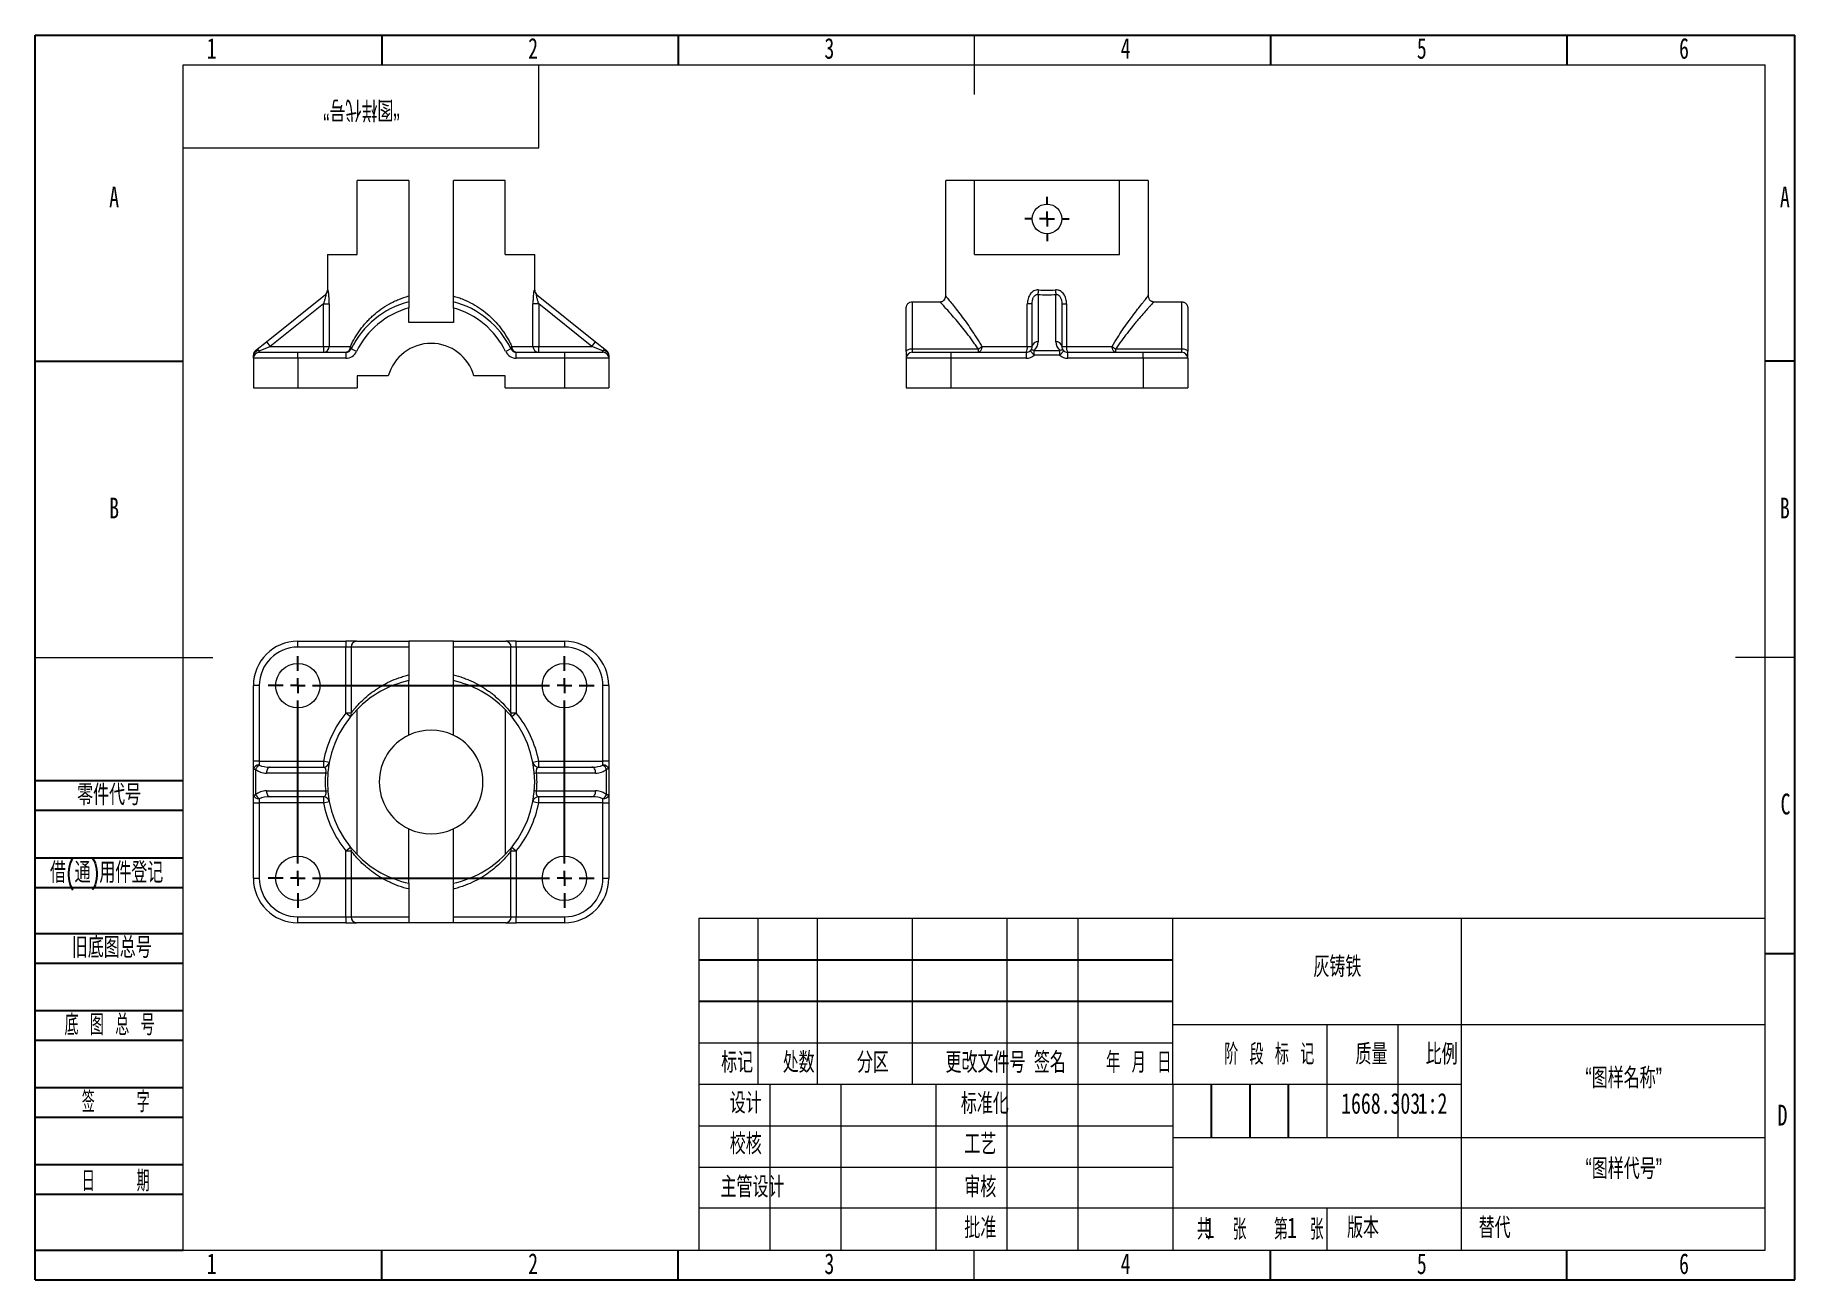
# Model space of a CAD drawing. Header units: millimetres. Extents: x 0 to 297, y 0 to 210.
import ezdxf

# ---------------------------------------------------------------- set-up
doc = ezdxf.new("R2010")
doc.units = ezdxf.units.MM
doc.layers.add('图框', color=7, linetype='Continuous')
doc.layers.add('粗实线层', color=7, linetype='Continuous', lineweight=15)
doc.styles.add('SLDTEXTSTYLE0', font='TXT', dxfattribs={"width": 0.7, "bigfont": 'bigfont'})
doc.styles.add('SLDTEXTSTYLE1', font='TXT', dxfattribs={"width": 0.6, "bigfont": 'bigfont'})
doc.styles.add('SLDTEXTSTYLE2', font='TXT', dxfattribs={"width": 0.614286, "bigfont": 'bigfont'})
doc.styles.add('SLDTEXTSTYLE3', font='TXT', dxfattribs={"width": 0.62, "bigfont": 'bigfont'})
doc.styles.add('SLDTEXTSTYLE4', font='TXT', dxfattribs={"width": 0.566667, "bigfont": 'bigfont'})
doc.styles.add('SLDTEXTSTYLE5', font='TXT', dxfattribs={"width": 0.7})

# ---------------------------------------------------------------- blocks, each defined once
blk = doc.blocks.new('SW_CENTERMARKSYMBOL_0')
at = {"layer": '图框', "color": 0}
for p, q in [((-45, 35), (-45, 37.5)), ((0, 35), (0, 37.5)), ((-45, 32.5), (-45, 33.75)), ((0, 32.5), (0, 33.75)), ((-47.5, 32.5), (-50, 32.5)), ((-45, 32.5), (-46.25, 32.5)), ((-45, 32.5), (-45, 31.25)), ((-45, 32.5), (-43.75, 32.5)), ((-45, 2.5), (-45, 30)), ((-42.5, 32.5), (-2.5, 32.5)), ((0, 32.5), (-1.25, 32.5)), ((0, 32.5), (0, 31.25)), ((0, 32.5), (1.25, 32.5)), ((0, 2.5), (0, 30)), ((2.5, 32.5), (5, 32.5)), ((-47.5, 0), (-50, 0)), ((-45, 0), (-46.25, 0)), ((-45, 0), (-45, 1.25)), ((-45, 0), (-45, -1.25)), ((-45, 0), (-43.75, 0)), ((-42.5, 0), (-2.5, 0)), ((0, 0), (-1.25, 0)), ((0, 0), (0, 1.25)), ((0, 0), (0, -1.25)), ((0, 0), (1.25, 0)), ((2.5, 0), (5, 0)), ((-45, -2.5), (-45, -5)), ((0, -2.5), (0, -5))]:
    blk.add_line(p, q, dxfattribs=at)
blk = doc.blocks.new('SW_CENTERMARKSYMBOL_1')
at = {"layer": '图框', "color": 0}
for p, q in [((0, 2.5), (0, 3.75)), ((-2.5, 0), (-3.75, 0)), ((0, 0), (-1.25, 0)), ((0, 0), (0, 1.25)), ((0, 0), (0, -1.25)), ((0, 0), (1.25, 0)), ((2.5, 0), (3.75, 0)), ((0, -2.5), (0, -3.75))]:
    blk.add_line(p, q, dxfattribs=at)

msp = doc.modelspace()

# ---------------------------------------------------------------- linework, layer by layer
at = {"color": 7, "linetype": 'Continuous', "lineweight": 15}
for p, q in [((54.33, 173), (54.33, 185.5)), ((63.07, 185.5), (54.33, 185.5)), ((63.07, 185.5), (63.07, 166)), ((79.32, 185.5), (70.58, 185.5)), ((70.58, 166), (70.58, 185.5)), ((79.32, 173), (79.32, 185.5)), ((153.68, 166), (153.68, 185.5)), ((158.53, 185.5), (153.68, 185.5)), ((158.53, 173), (158.53, 185.5)), ((183.02, 185.5), (158.53, 185.5)), ((183.02, 173), (183.02, 185.5)), ((187.87, 185.5), (183.02, 185.5)), ((187.87, 185.5), (187.87, 166)), ((49.32, 173), (54.33, 173)), ((49.32, 173), (49.32, 166.98)), ((79.32, 173), (84.33, 173)), ((84.33, 166.98), (84.33, 173)), ((158.53, 173), (183.02, 173)), ((39.05, 158.28), (49.01, 166.25)), ((48.66, 164.69), (39.68, 157.5)), ((48.66, 164.69), (49.64, 164.69)), ((48.66, 157.5), (48.66, 164.69)), ((49.64, 164.69), (49.64, 157.5)), ((63.07, 161.5), (63.07, 163.99)), ((70.58, 163.99), (70.58, 161.5)), ((84.01, 157.5), (84.01, 164.69)), ((84.99, 164.69), (84.01, 164.69)), ((84.64, 166.25), (94.6, 158.28)), ((84.99, 164.69), (84.99, 157.5)), ((93.97, 157.5), (84.99, 164.69)), ((147.03, 156.62), (147.03, 163.99)), ((148.03, 165.02), (148.03, 157.06)), ((148.03, 165.02), (152.71, 165.02)), ((168.28, 164.69), (167.46, 164.69)), ((167.46, 157.5), (167.46, 164.69)), ((168.28, 157.5), (168.28, 164.69)), ((169.28, 166.25), (169.28, 158.28)), ((172.28, 158.28), (172.28, 166.25)), ((173.28, 164.69), (173.28, 157.5)), ((173.28, 164.69), (174.09, 164.69)), ((174.09, 164.69), (174.09, 157.5)), ((188.84, 165.02), (193.53, 165.02)), ((193.53, 157.06), (193.53, 165.02)), ((194.53, 163.99), (194.53, 156.62)), ((70.58, 161.5), (63.07, 161.5)), ((37.2, 156.8), (39.05, 158.28)), ((37.83, 156.76), (39.68, 157.5)), ((39.05, 158.28), (39.68, 157.5)), ((39.68, 157.5), (48.66, 157.5)), ((48.66, 157.5), (48.66, 156.5)), ((48.66, 157.5), (49.64, 157.5)), ((49.64, 157.5), (53.22, 157.5)), ((80.43, 157.5), (84.01, 157.5)), ((84.01, 157.5), (84.99, 157.5)), ((84.99, 156.5), (84.99, 157.5)), ((84.99, 157.5), (93.97, 157.5)), ((93.97, 157.5), (94.6, 158.28)), ((95.83, 156.76), (93.97, 157.5)), ((94.6, 158.28), (96.45, 156.8)), ((159.77, 157.5), (167.46, 157.5)), ((167.46, 157.5), (168.28, 157.5)), ((173.28, 157.5), (174.09, 157.5)), ((174.09, 157.5), (181.78, 157.5)), ((36.83, 155.5), (36.83, 156.02)), ((44.33, 155.5), (36.83, 155.5)), ((36.83, 155.5), (36.83, 150.5)), ((37.83, 156.76), (37.83, 156.5)), ((37.83, 156.5), (44.33, 156.5)), ((44.33, 155.5), (44.33, 156.5)), ((44.33, 156.5), (52.44, 156.5)), ((44.33, 155.5), (44.33, 150.5)), ((52.44, 155.5), (44.33, 155.5)), ((52.44, 156.5), (52.44, 155.5)), ((54.24, 156.62), (53.34, 157.06)), ((80.31, 157.06), (79.41, 156.62)), ((81.21, 155.5), (81.21, 156.5)), ((81.21, 156.5), (89.33, 156.5)), ((89.33, 155.5), (81.21, 155.5)), ((89.33, 156.5), (89.33, 155.5)), ((89.33, 156.5), (95.83, 156.5)), ((96.83, 155.5), (89.33, 155.5)), ((89.33, 155.5), (89.33, 150.5)), ((95.83, 156.5), (95.83, 156.76)), ((96.83, 156.02), (96.83, 155.5)), ((96.83, 155.5), (96.83, 150.5)), ((147.03, 156.62), (147.03, 155.5)), ((154.53, 155.5), (147.03, 155.5)), ((147.03, 155.5), (147.03, 150.5)), ((148.03, 157.06), (148.03, 156.5)), ((148.03, 157.06), (159.15, 157.06)), ((148.03, 156.5), (154.53, 156.5)), ((154.53, 156.5), (154.53, 155.5)), ((154.53, 156.5), (167.28, 156.5)), ((154.53, 155.5), (154.53, 150.5)), ((167.28, 155.5), (154.53, 155.5)), ((159.15, 157.06), (159.15, 156.5)), ((167.28, 156.5), (167.28, 155.5)), ((168.62, 156.02), (167.95, 156.76)), ((168.62, 156.02), (168.62, 156.8)), ((168.62, 156.8), (172.93, 156.8)), ((172.93, 156.02), (168.62, 156.02)), ((172.93, 156.02), (172.93, 156.8)), ((172.93, 156.02), (173.6, 156.76)), ((174.28, 155.5), (174.28, 156.5)), ((174.28, 156.5), (187.03, 156.5)), ((187.03, 155.5), (174.28, 155.5)), ((182.4, 156.5), (182.4, 157.06)), ((182.4, 157.06), (193.53, 157.06)), ((187.03, 155.5), (187.03, 156.5)), ((187.03, 156.5), (193.53, 156.5)), ((187.03, 155.5), (187.03, 150.5)), ((194.53, 155.5), (187.03, 155.5)), ((193.53, 156.5), (193.53, 157.06)), ((194.53, 155.5), (194.53, 156.62)), ((194.53, 155.5), (194.53, 150.5)), ((59.6, 152.5), (54.33, 152.5)), ((54.33, 152.5), (54.33, 150.5)), ((79.32, 152.5), (74.05, 152.5)), ((79.32, 150.5), (79.32, 152.5)), ((36.83, 150.5), (44.33, 150.5)), ((44.33, 150.5), (54.33, 150.5)), ((79.32, 150.5), (89.33, 150.5)), ((89.33, 150.5), (96.83, 150.5)), ((147.03, 150.5), (154.53, 150.5)), ((154.53, 150.5), (187.03, 150.5)), ((187.03, 150.5), (194.53, 150.5)), ((44.33, 106.75), (44.33, 107.75)), ((44.33, 107.75), (52.44, 107.75)), ((52.44, 107.75), (52.44, 106.75)), ((54.24, 107.75), (52.44, 107.75)), ((54.24, 107.75), (63.07, 107.75)), ((70.58, 107.75), (63.07, 107.75)), ((70.58, 107.75), (79.41, 107.75)), ((81.21, 107.75), (79.41, 107.75)), ((81.21, 106.75), (81.21, 107.75)), ((81.21, 107.75), (89.33, 107.75)), ((89.33, 107.75), (89.33, 106.75)), ((52.44, 106.75), (44.33, 106.75)), ((53.34, 106.75), (52.44, 106.75)), ((52.44, 95.63), (52.44, 106.75)), ((63.07, 106.75), (53.34, 106.75)), ((53.34, 106.75), (53.34, 95.63)), ((63.07, 106.75), (63.07, 102.06)), ((80.31, 106.75), (70.58, 106.75)), ((70.58, 102.06), (70.58, 106.75)), ((80.31, 95.63), (80.31, 106.75)), ((81.21, 106.75), (80.31, 106.75)), ((81.21, 106.75), (81.21, 95.63)), ((89.33, 106.75), (81.21, 106.75)), ((63.07, 91.91), (63.07, 101.09)), ((70.58, 91.91), (70.58, 101.09)), ((37.83, 100.25), (36.83, 100.25)), ((36.83, 87.5), (36.83, 100.25)), ((37.83, 100.25), (37.83, 87.5)), ((96.83, 100.25), (95.83, 100.25)), ((95.83, 87.5), (95.83, 100.25)), ((96.83, 100.25), (96.83, 87.5)), ((53.22, 95), (52.44, 95.63)), ((53.34, 95.63), (52.44, 95.63)), ((54.33, 71.75), (54.33, 96.25)), ((79.32, 96.25), (79.32, 71.75)), ((81.21, 95.63), (80.31, 95.63)), ((81.21, 95.63), (80.43, 95)), ((37.83, 87.5), (36.83, 87.5)), ((36.83, 86.16), (36.83, 87.5)), ((36.83, 86.16), (37.2, 86.16)), ((36.83, 81.84), (36.83, 86.16)), ((37.2, 86.16), (37.2, 81.84)), ((37.83, 87.5), (37.83, 86.83)), ((37.83, 87.5), (48.66, 87.5)), ((39.68, 86.5), (48.66, 86.5)), ((49.64, 87.31), (48.66, 87.5)), ((48.66, 87.5), (48.66, 86.5)), ((84.99, 87.5), (84.01, 87.31)), ((84.99, 86.5), (84.99, 87.5)), ((84.99, 87.5), (95.83, 87.5)), ((84.99, 86.5), (93.97, 86.5)), ((95.83, 86.83), (95.83, 87.5)), ((96.83, 87.5), (95.83, 87.5)), ((96.45, 81.84), (96.45, 86.16)), ((96.83, 86.16), (96.45, 86.16)), ((96.83, 87.5), (96.83, 86.16)), ((96.83, 86.16), (96.83, 81.84)), ((49.01, 85.5), (39.05, 85.5)), ((94.6, 85.5), (84.64, 85.5)), ((36.83, 81.84), (37.2, 81.84)), ((36.83, 80.5), (36.83, 81.84)), ((36.83, 80.5), (37.83, 80.5)), ((36.83, 67.75), (36.83, 80.5)), ((37.83, 81.17), (37.83, 80.5)), ((48.66, 80.5), (37.83, 80.5)), ((37.83, 80.5), (37.83, 67.75)), ((39.05, 82.5), (49.01, 82.5)), ((48.66, 81.5), (39.68, 81.5)), ((48.66, 81.5), (48.66, 80.5)), ((48.66, 80.5), (49.64, 80.69)), ((84.01, 80.69), (84.99, 80.5)), ((84.64, 82.5), (94.6, 82.5)), ((93.97, 81.5), (84.99, 81.5)), ((84.99, 80.5), (84.99, 81.5)), ((95.83, 80.5), (84.99, 80.5)), ((95.83, 80.5), (95.83, 81.17)), ((95.83, 80.5), (96.83, 80.5)), ((95.83, 67.75), (95.83, 80.5)), ((96.83, 81.84), (96.45, 81.84)), ((96.83, 81.84), (96.83, 80.5)), ((96.83, 80.5), (96.83, 67.75)), ((63.07, 66.91), (63.07, 76.09)), ((70.58, 66.91), (70.58, 76.09)), ((52.44, 72.37), (53.22, 73)), ((52.44, 72.37), (53.34, 72.37)), ((52.44, 61.25), (52.44, 72.37)), ((53.34, 72.37), (53.34, 61.25)), ((80.31, 61.25), (80.31, 72.37)), ((80.31, 72.37), (81.21, 72.37)), ((80.43, 73), (81.21, 72.37)), ((81.21, 72.37), (81.21, 61.25)), ((36.83, 67.75), (37.83, 67.75)), ((63.07, 65.94), (63.07, 61.25)), ((70.58, 61.25), (70.58, 65.94)), ((95.83, 67.75), (96.83, 67.75)), ((44.33, 61.25), (52.44, 61.25)), ((44.33, 60.25), (44.33, 61.25)), ((52.44, 60.25), (44.33, 60.25)), ((52.44, 61.25), (53.34, 61.25)), ((52.44, 61.25), (52.44, 60.25)), ((52.44, 60.25), (54.24, 60.25)), ((53.34, 61.25), (63.07, 61.25)), ((63.07, 60.25), (54.24, 60.25)), ((70.58, 60.25), (63.07, 60.25)), ((70.58, 61.25), (80.31, 61.25)), ((79.41, 60.25), (70.58, 60.25)), ((79.41, 60.25), (81.21, 60.25)), ((80.31, 61.25), (81.21, 61.25)), ((81.21, 60.25), (81.21, 61.25)), ((81.21, 61.25), (89.33, 61.25)), ((89.33, 60.25), (81.21, 60.25)), ((89.33, 61.25), (89.33, 60.25))]:
    msp.add_line(p, q, dxfattribs=at)
at = {"color": 8, "linetype": 'Continuous', "lineweight": 15}
for p, q in [((49.32, 166.98), (49.38, 167.03)), ((84.27, 167.03), (84.33, 166.98))]:
    msp.add_line(p, q, dxfattribs=at)
at = {"color": 7, "linetype": 'Continuous', "lineweight": 15, "flags": 128}
for points in [[(159.77, 157.5), (159.76, 157.3), (159.73, 157.12), (159.67, 156.94), (159.59, 156.79), (159.49, 156.67), (159.39, 156.58), (159.27, 156.52), (159.15, 156.5)], [(182.4, 156.5), (182.28, 156.52), (182.16, 156.58), (182.06, 156.67), (181.96, 156.79), (181.88, 156.94), (181.82, 157.12), (181.79, 157.3), (181.78, 157.5)], [(148.03, 157.06), (147.83, 157.05), (147.64, 157.03), (147.47, 156.99), (147.32, 156.93), (147.19, 156.87), (147.1, 156.79), (147.04, 156.71), (147.03, 156.62)], [(194.53, 156.62), (194.51, 156.71), (194.45, 156.79), (194.36, 156.87), (194.23, 156.93), (194.08, 156.99), (193.91, 157.03), (193.72, 157.05), (193.53, 157.06)], [(39.68, 86.5), (39.55, 86.48), (39.44, 86.42), (39.33, 86.33), (39.23, 86.21), (39.16, 86.06), (39.1, 85.88), (39.06, 85.7), (39.05, 85.5)], [(94.6, 85.5), (94.59, 85.7), (94.55, 85.88), (94.49, 86.06), (94.42, 86.21), (94.32, 86.33), (94.21, 86.42), (94.1, 86.48), (93.97, 86.5)], [(39.05, 82.5), (39.06, 82.3), (39.1, 82.12), (39.16, 81.94), (39.23, 81.79), (39.33, 81.67), (39.44, 81.58), (39.55, 81.52), (39.68, 81.5)], [(93.97, 81.5), (94.1, 81.52), (94.21, 81.58), (94.32, 81.67), (94.42, 81.79), (94.49, 81.94), (94.55, 82.12), (94.59, 82.3), (94.6, 82.5)]]:
    msp.add_lwpolyline(points, dxfattribs=at)
at = {"color": 7, "linetype": 'Continuous', "lineweight": 15}
for centre, radius in [((170.78, 179), 2.5), ((44.33, 100.25), 3.75), ((89.33, 100.25), 3.75), ((44.33, 67.75), 3.75), ((89.33, 67.75), 3.75)]:
    msp.add_circle(centre, radius, dxfattribs=at)
for centre, radius, start, end in [((48.33, 166.98), 1, 308.6598, 0.811), ((48.39, 167.02), 0.993, 308.6989, 0.3541), ((85.26, 167.02), 0.993, 179.6459, 231.3011), ((85.33, 166.98), 1, 179.098, 231.3402), ((160.86, 167.52), 8.51, 351.4292, 356.7147), ((180.69, 167.52), 8.51, 183.2853, 188.5708), ((66.82, 150.5), 15, 104.4775, 154.0555), ((66.82, 150.5), 14, 105.5368, 154.0555), ((66.82, 150.5), 15, 25.9445, 75.5225), ((66.82, 150.5), 14, 25.9445, 74.4632), ((48.65, 157.49), 0.991, 270.5268, 0.5173), ((52.31, 157.4), 0.91, 278.0236, 6.2319), ((52.92, 157.18), 0.432, 343.7887, 47.2566), ((66.82, 150.5), 7.5, 15.466, 164.534), ((80.73, 157.18), 0.432, 132.7434, 196.2113), ((81.34, 157.4), 0.91, 173.7681, 261.9764), ((85, 157.49), 0.991, 179.4827, 269.4732), ((158.1, 159.23), 2.41, 295.6769, 313.9955), ((166, 157.26), 1.48, 329.2195, 9.3543), ((167.28, 157.5), 1, 312.242, 0), ((169.18, 157.38), 0.911, 83.8526, 172.1177), ((167.28, 158.28), 2, 312.242, 0), ((172.37, 157.38), 0.911, 7.8823, 96.1474), ((174.28, 158.28), 2, 180, 227.758), ((174.28, 157.5), 1, 180, 227.758), ((175.55, 157.26), 1.48, 170.6457, 210.7805), ((183.45, 159.23), 2.41, 226.0045, 244.3231), ((37.71, 155.87), 0.9, 82.7886, 170.2375), ((37.83, 156.02), 1, 128.6598, 180), ((37.83, 155.5), 1, 90, 180), ((37.48, 156.31), 0.568, 52.8541, 119.7168), ((52.44, 157.5), 1, 270, 334.0555), ((52.44, 157.5), 2, 270, 334.0555), ((81.21, 157.5), 2, 205.9445, 270), ((81.21, 157.5), 1, 205.9445, 270), ((96.17, 156.31), 0.568, 60.2832, 127.1459), ((95.94, 155.87), 0.9, 9.7625, 97.2114), ((95.83, 155.5), 1, 0, 90), ((95.83, 156.02), 1, 0, 51.3402), ((148.03, 155.5), 1, 90, 180), ((167.28, 157.5), 1, 270, 312.242), ((167.28, 157.5), 2, 270, 312.242), ((168.32, 156.25), 0.625, 60.8362, 126.0685), ((173.23, 156.25), 0.625, 53.9315, 119.1638), ((174.28, 157.5), 2, 227.758, 270), ((174.28, 157.5), 1, 227.758, 270), ((193.53, 155.5), 1, 0, 90), ((44.33, 100.25), 7.5, 90, 180), ((54.29, 106.8), 0.954, 93.1989, 182.8762), ((79.36, 106.8), 0.954, 357.1238, 86.8011), ((89.33, 100.25), 7.5, 0, 90), ((44.33, 100.25), 6.5, 90, 180), ((89.33, 100.25), 6.5, 0, 90), ((66.82, 84), 17.5, 102.3736, 135.5847), ((66.82, 84), 17.5, 44.4153, 77.6264), ((66.82, 84), 18.5, 141.0507, 169.0945), ((66.82, 84), 17.5, 135.5847, 224.4153), ((52.64, 95.44), 0.722, 322.7392, 15.3799), ((66.82, 84), 17.5, 315.5847, 44.4153), ((81.01, 95.44), 0.722, 164.6201, 217.2608), ((66.82, 84), 18.5, 10.9055, 38.9493), ((66.82, 84), 8.75, 64.6231, 115.3769), ((66.82, 84), 8.75, 115.3769, 244.6231), ((66.82, 84), 8.75, 295.3769, 64.6231), ((37.69, 85.95), 0.887, 81.1111, 166.7118), ((38.82, 85.28), 1.84, 122.6977, 151.5032), ((48.66, 87.5), 1, 270, 349.0945), ((84.99, 87.5), 1, 190.9055, 270), ((95.96, 85.95), 0.887, 13.2882, 98.8889), ((94.83, 85.28), 1.84, 28.4968, 57.3023), ((67.45, 84), 18.5, 175.3493, 184.6507), ((48.98, 84.48), 1.02, 66.9074, 88.5016), ((84.67, 84.48), 1.02, 91.4984, 113.0926), ((66.2, 84), 18.5, 355.3493, 4.6507), ((37.69, 82.05), 0.887, 193.2882, 278.8889), ((38.82, 82.72), 1.84, 208.4968, 237.3023), ((48.66, 80.5), 1, 10.9055, 90), ((66.82, 84), 18.5, 190.9055, 218.9493), ((48.98, 83.52), 1.02, 271.4984, 293.0926), ((66.82, 84), 18.5, 321.0507, 349.0945), ((84.99, 80.5), 1, 90, 169.0945), ((84.67, 83.52), 1.02, 246.9074, 268.5016), ((94.83, 82.72), 1.84, 302.6977, 331.5032), ((95.96, 82.05), 0.887, 261.1111, 346.7118), ((66.82, 84), 8.75, 244.6231, 295.3769), ((52.64, 72.56), 0.722, 344.6201, 37.2608), ((66.82, 84), 17.5, 224.4153, 257.6264), ((66.82, 84), 17.5, 282.3736, 315.5847), ((81.01, 72.56), 0.722, 142.7392, 195.3799), ((44.33, 67.75), 7.5, 180, 270), ((44.33, 67.75), 6.5, 180, 270), ((89.33, 67.75), 6.5, 270, 0), ((89.33, 67.75), 7.5, 270, 0), ((54.29, 61.2), 0.954, 177.1238, 266.8011), ((79.36, 61.2), 0.954, 273.1989, 2.8762)]:
    msp.add_arc(centre, radius, start, end, dxfattribs=at)
for centre, major_axis, ratio, start_param, end_param in [((170.78, 181.78), (17.5, 0), 0.845714, 4.631219, 4.793559), ((170.78, 181), (18.5, 0), 0.8, 4.631219, 4.793559), ((39.05, 87.5), (2.5, 0), 0.8, 3.878854, 4.712389), ((39.68, 87.5), (2.5, 0), 0.4, 3.878854, 4.712389), ((93.97, 87.5), (2.5, 0), 0.4, 4.712389, 5.545924), ((94.6, 87.5), (2.5, 0), 0.8, 4.712389, 5.545924), ((39.05, 80.5), (2.5, 0), 0.8, 1.570796, 2.404331), ((39.68, 80.5), (2.5, 0), 0.4, 1.570796, 2.404331), ((93.97, 80.5), (2.5, 0), 0.4, 0.737261, 1.570796), ((94.6, 80.5), (2.5, 0), 0.8, 0.737261, 1.570796)]:
    msp.add_ellipse(centre, major_axis=major_axis, ratio=ratio, start_param=start_param, end_param=end_param, dxfattribs=at)
for points, knots in [([(49.64, 164.69), (49.64, 164.97), (49.63, 165.25), (49.61, 165.66), (49.6, 165.8), (49.58, 166.05), (49.57, 166.17), (49.55, 166.41), (49.53, 166.51), (49.5, 166.7), (49.48, 166.79), (49.46, 166.89), (49.45, 166.91), (49.44, 166.96), (49.43, 166.98), (49.41, 167.03), (49.39, 167.04), (49.38, 167.03)], [0, 0, 0, 0, 0.25, 0.25, 0.375, 0.375, 0.5, 0.5, 0.625, 0.625, 0.75, 0.75, 0.8125, 0.8125, 0.875, 0.875, 1, 1, 1, 1]), ([(84.27, 167.03), (84.26, 167.04), (84.24, 167.03), (84.21, 166.97), (84.2, 166.92), (84.17, 166.79), (84.15, 166.7), (84.12, 166.51), (84.1, 166.4), (84.08, 166.17), (84.07, 166.05), (84.05, 165.79), (84.04, 165.66), (84.02, 165.25), (84.01, 164.97), (84.01, 164.69)], [0, 0, 0, 0, 0.125, 0.125, 0.25, 0.25, 0.375, 0.375, 0.5, 0.5, 0.625, 0.625, 0.75, 0.75, 1, 1, 1, 1]), ([(169.36, 167.03), (169.21, 167.04), (169.07, 167.03), (168.79, 166.97), (168.66, 166.92), (168.42, 166.79), (168.3, 166.7), (168.1, 166.51), (168, 166.4), (167.84, 166.17), (167.77, 166.05), (167.66, 165.79), (167.61, 165.66), (167.5, 165.25), (167.46, 164.97), (167.46, 164.69)], [0, 0, 0, 0, 0.125, 0.125, 0.25, 0.25, 0.375, 0.375, 0.5, 0.5, 0.625, 0.625, 0.75, 0.75, 1, 1, 1, 1]), ([(174.09, 164.69), (174.09, 164.97), (174.05, 165.25), (173.94, 165.66), (173.89, 165.8), (173.78, 166.05), (173.71, 166.17), (173.54, 166.41), (173.45, 166.51), (173.25, 166.7), (173.13, 166.79), (172.95, 166.89), (172.88, 166.91), (172.75, 166.96), (172.68, 166.98), (172.48, 167.03), (172.34, 167.04), (172.19, 167.03)], [0, 0, 0, 0, 0.25, 0.25, 0.375, 0.375, 0.5, 0.5, 0.625, 0.625, 0.75, 0.75, 0.8125, 0.8125, 0.875, 0.875, 1, 1, 1, 1]), ([(49.01, 166.25), (49.02, 166.26), (49.03, 166.25), (49.04, 166.2), (49.04, 166.16), (49.02, 165.99), (49, 165.84), (48.92, 165.52), (48.87, 165.36), (48.77, 165.02), (48.72, 164.85), (48.66, 164.69)], [0, 0, 0, 0, 0.125, 0.125, 0.25, 0.25, 0.5, 0.5, 0.75, 0.75, 1, 1, 1, 1]), ([(53.22, 157.5), (53.45, 158), (53.7, 158.48), (54.24, 159.41), (54.54, 159.86), (55.17, 160.73), (55.51, 161.14), (56.06, 161.75), (56.25, 161.95), (56.64, 162.34), (56.84, 162.53), (57.87, 163.45), (58.77, 164.1), (60.03, 164.8), (60.29, 164.93), (60.82, 165.19), (61.09, 165.31), (61.92, 165.65), (62.49, 165.84), (63.07, 166)], [0, 0, 0, 0, 0.125, 0.125, 0.25, 0.25, 0.375, 0.375, 0.4375, 0.4375, 0.5, 0.5, 0.75, 0.75, 0.8125, 0.8125, 0.875, 0.875, 1, 1, 1, 1]), ([(63.07, 166), (63.07, 165.94), (63.07, 165.87), (63.07, 165.75), (63.07, 165.69), (63.07, 165.57), (63.07, 165.51), (63.07, 165.4), (63.07, 165.35), (63.07, 165.26), (63.07, 165.22), (63.07, 165.15), (63.07, 165.12), (63.07, 165.05), (63.07, 165.02), (63.07, 165.02)], [0, 0, 0, 0, 0.125, 0.125, 0.25, 0.25, 0.375, 0.375, 0.5, 0.5, 0.625, 0.625, 0.75, 0.75, 1, 1, 1, 1]), ([(63.07, 165.02), (63.07, 165.02), (63.07, 165.02), (63.07, 164.99), (63.07, 164.97), (63.07, 164.92), (63.07, 164.88), (63.07, 164.81), (63.07, 164.76), (63.07, 164.62), (63.07, 164.5), (63.07, 164.32), (63.07, 164.25), (63.07, 164.12), (63.07, 164.06), (63.07, 163.99)], [0, 0, 0, 0, 0.125, 0.125, 0.25, 0.25, 0.375, 0.375, 0.5, 0.5, 0.75, 0.75, 0.875, 0.875, 1, 1, 1, 1]), ([(70.58, 166), (70.87, 165.92), (71.16, 165.83), (71.73, 165.64), (72.01, 165.54), (72.83, 165.2), (73.36, 164.94), (74.36, 164.39), (74.84, 164.08), (75.76, 163.43), (76.2, 163.07), (77.43, 161.97), (78.15, 161.17), (79.1, 159.87), (79.4, 159.42), (79.81, 158.72), (79.95, 158.48), (80.2, 158), (80.32, 157.75), (80.43, 157.5)], [0, 0, 0, 0, 0.0625, 0.0625, 0.125, 0.125, 0.25, 0.25, 0.375, 0.375, 0.5, 0.5, 0.75, 0.75, 0.875, 0.875, 0.9375, 0.9375, 1, 1, 1, 1]), ([(70.58, 165.02), (70.58, 165.02), (70.58, 165.03), (70.58, 165.05), (70.58, 165.07), (70.58, 165.12), (70.58, 165.15), (70.58, 165.22), (70.58, 165.26), (70.58, 165.4), (70.58, 165.51), (70.58, 165.74), (70.58, 165.87), (70.58, 166)], [0, 0, 0, 0, 0.125, 0.125, 0.25, 0.25, 0.375, 0.375, 0.5, 0.5, 0.75, 0.75, 1, 1, 1, 1]), ([(70.58, 163.99), (70.58, 164.06), (70.58, 164.12), (70.58, 164.25), (70.58, 164.32), (70.58, 164.44), (70.58, 164.5), (70.58, 164.61), (70.58, 164.67), (70.58, 164.76), (70.58, 164.81), (70.58, 164.88), (70.58, 164.92), (70.58, 165), (70.58, 165.02), (70.58, 165.02)], [0, 0, 0, 0, 0.125, 0.125, 0.25, 0.25, 0.375, 0.375, 0.5, 0.5, 0.625, 0.625, 0.75, 0.75, 1, 1, 1, 1]), ([(84.99, 164.69), (84.93, 164.85), (84.88, 165.02), (84.78, 165.36), (84.73, 165.52), (84.67, 165.76), (84.66, 165.84), (84.63, 165.98), (84.62, 166.04), (84.61, 166.16), (84.61, 166.2), (84.62, 166.25), (84.63, 166.26), (84.64, 166.25)], [0, 0, 0, 0, 0.25, 0.25, 0.5, 0.5, 0.625, 0.625, 0.75, 0.75, 0.875, 0.875, 1, 1, 1, 1]), ([(147.03, 163.99), (147.03, 164.06), (147.03, 164.12), (147.06, 164.25), (147.07, 164.32), (147.12, 164.44), (147.15, 164.5), (147.22, 164.61), (147.27, 164.67), (147.36, 164.76), (147.41, 164.81), (147.52, 164.88), (147.57, 164.92), (147.76, 165), (147.89, 165.02), (148.03, 165.02)], [0, 0, 0, 0, 0.125, 0.125, 0.25, 0.25, 0.375, 0.375, 0.5, 0.5, 0.625, 0.625, 0.75, 0.75, 1, 1, 1, 1]), ([(152.71, 165.02), (152.78, 165.02), (152.84, 165.03), (152.97, 165.05), (153.03, 165.07), (153.15, 165.12), (153.2, 165.15), (153.31, 165.22), (153.36, 165.26), (153.49, 165.4), (153.56, 165.51), (153.66, 165.74), (153.68, 165.87), (153.68, 166)], [0, 0, 0, 0, 0.125, 0.125, 0.25, 0.25, 0.375, 0.375, 0.5, 0.5, 0.75, 0.75, 1, 1, 1, 1]), ([(159.15, 157.06), (158.99, 157.3), (158.84, 157.53), (158.53, 157.99), (158.37, 158.22), (157.89, 158.88), (157.58, 159.3), (156.63, 160.51), (156.02, 161.26), (155.14, 162.29), (154.86, 162.62), (154.32, 163.23), (154.07, 163.52), (153.61, 164.04), (153.39, 164.27), (153.11, 164.59), (153.02, 164.69), (152.86, 164.87), (152.78, 164.95), (152.71, 165.02)], [0, 0, 0, 0, 0.0625, 0.0625, 0.125, 0.125, 0.25, 0.25, 0.5, 0.5, 0.625, 0.625, 0.75, 0.75, 0.875, 0.875, 0.9375, 0.9375, 1, 1, 1, 1]), ([(153.68, 166), (153.75, 165.92), (153.82, 165.83), (153.97, 165.64), (154.06, 165.54), (154.33, 165.2), (154.53, 164.94), (154.97, 164.39), (155.21, 164.08), (155.72, 163.43), (155.99, 163.07), (156.82, 161.97), (157.41, 161.17), (158.3, 159.87), (158.6, 159.42), (159.04, 158.72), (159.19, 158.48), (159.49, 158), (159.63, 157.75), (159.77, 157.5)], [0, 0, 0, 0, 0.0625, 0.0625, 0.125, 0.125, 0.25, 0.25, 0.375, 0.375, 0.5, 0.5, 0.75, 0.75, 0.875, 0.875, 0.9375, 0.9375, 1, 1, 1, 1]), ([(168.28, 164.69), (168.28, 164.85), (168.29, 165.02), (168.35, 165.36), (168.39, 165.52), (168.5, 165.76), (168.55, 165.84), (168.65, 165.98), (168.71, 166.04), (168.85, 166.16), (168.93, 166.2), (169.1, 166.25), (169.19, 166.26), (169.28, 166.25)], [0, 0, 0, 0, 0.25, 0.25, 0.5, 0.5, 0.625, 0.625, 0.75, 0.75, 0.875, 0.875, 1, 1, 1, 1]), ([(172.28, 166.25), (172.36, 166.26), (172.45, 166.25), (172.62, 166.2), (172.7, 166.16), (172.91, 165.99), (173.01, 165.84), (173.15, 165.52), (173.2, 165.36), (173.26, 165.02), (173.28, 164.85), (173.28, 164.69)], [0, 0, 0, 0, 0.125, 0.125, 0.25, 0.25, 0.5, 0.5, 0.75, 0.75, 1, 1, 1, 1]), ([(181.78, 157.5), (182.06, 158), (182.36, 158.48), (182.95, 159.41), (183.25, 159.86), (183.84, 160.73), (184.14, 161.14), (184.57, 161.75), (184.72, 161.95), (185.01, 162.34), (185.15, 162.53), (185.84, 163.45), (186.35, 164.1), (186.91, 164.8), (187.01, 164.93), (187.21, 165.19), (187.31, 165.31), (187.58, 165.65), (187.74, 165.84), (187.87, 166)], [0, 0, 0, 0, 0.125, 0.125, 0.25, 0.25, 0.375, 0.375, 0.4375, 0.4375, 0.5, 0.5, 0.75, 0.75, 0.8125, 0.8125, 0.875, 0.875, 1, 1, 1, 1]), ([(188.84, 165.02), (188.7, 164.87), (188.54, 164.69), (188.25, 164.38), (188.15, 164.27), (187.94, 164.03), (187.82, 163.9), (187.24, 163.25), (186.71, 162.64), (185.98, 161.78), (185.83, 161.61), (185.53, 161.24), (185.37, 161.06), (184.91, 160.49), (184.6, 160.1), (183.97, 159.29), (183.65, 158.87), (183.02, 157.99), (182.71, 157.54), (182.4, 157.06)], [0, 0, 0, 0, 0.125, 0.125, 0.1875, 0.1875, 0.25, 0.25, 0.5, 0.5, 0.5625, 0.5625, 0.625, 0.625, 0.75, 0.75, 0.875, 0.875, 1, 1, 1, 1]), ([(187.87, 166), (187.87, 165.94), (187.87, 165.87), (187.9, 165.75), (187.92, 165.69), (187.96, 165.57), (187.99, 165.51), (188.06, 165.4), (188.1, 165.35), (188.19, 165.26), (188.24, 165.22), (188.35, 165.15), (188.4, 165.12), (188.58, 165.05), (188.71, 165.02), (188.84, 165.02)], [0, 0, 0, 0, 0.125, 0.125, 0.25, 0.25, 0.375, 0.375, 0.5, 0.5, 0.625, 0.625, 0.75, 0.75, 1, 1, 1, 1]), ([(193.53, 165.02), (193.59, 165.02), (193.66, 165.02), (193.79, 164.99), (193.85, 164.97), (193.97, 164.92), (194.03, 164.88), (194.14, 164.81), (194.19, 164.76), (194.33, 164.62), (194.4, 164.5), (194.48, 164.32), (194.49, 164.25), (194.52, 164.12), (194.53, 164.06), (194.53, 163.99)], [0, 0, 0, 0, 0.125, 0.125, 0.25, 0.25, 0.375, 0.375, 0.5, 0.5, 0.75, 0.75, 0.875, 0.875, 1, 1, 1, 1]), ([(63.07, 107.75), (63.07, 107.75), (63.07, 107.74), (63.07, 107.72), (63.07, 107.7), (63.07, 107.65), (63.07, 107.62), (63.07, 107.55), (63.07, 107.51), (63.07, 107.42), (63.07, 107.37), (63.07, 107.26), (63.07, 107.2), (63.07, 107.02), (63.07, 106.88), (63.07, 106.75)], [0, 0, 0, 0, 0.125, 0.125, 0.25, 0.25, 0.375, 0.375, 0.5, 0.5, 0.625, 0.625, 0.75, 0.75, 1, 1, 1, 1]), ([(70.58, 106.75), (70.58, 106.82), (70.58, 106.88), (70.58, 107.01), (70.58, 107.08), (70.58, 107.2), (70.58, 107.26), (70.58, 107.37), (70.58, 107.42), (70.58, 107.55), (70.58, 107.63), (70.58, 107.7), (70.58, 107.72), (70.58, 107.74), (70.58, 107.75), (70.58, 107.75)], [0, 0, 0, 0, 0.125, 0.125, 0.25, 0.25, 0.375, 0.375, 0.5, 0.5, 0.75, 0.75, 0.875, 0.875, 1, 1, 1, 1]), ([(53.34, 95.63), (53.45, 95.78), (53.57, 95.94), (53.83, 96.25), (53.96, 96.41), (54.37, 96.88), (54.66, 97.2), (55.61, 98.14), (56.32, 98.76), (57.54, 99.64), (57.97, 99.92), (58.88, 100.45), (59.35, 100.7), (60.34, 101.17), (60.86, 101.38), (61.67, 101.67), (61.94, 101.75), (62.5, 101.92), (62.79, 101.99), (63.07, 102.06)], [0, 0, 0, 0, 0.0625, 0.0625, 0.125, 0.125, 0.25, 0.25, 0.5, 0.5, 0.625, 0.625, 0.75, 0.75, 0.875, 0.875, 0.9375, 0.9375, 1, 1, 1, 1]), ([(63.07, 102.06), (63.07, 102), (63.07, 101.93), (63.07, 101.81), (63.07, 101.75), (63.07, 101.63), (63.07, 101.57), (63.07, 101.47), (63.07, 101.42), (63.07, 101.28), (63.07, 101.21), (63.07, 101.12), (63.07, 101.09), (63.07, 101.09)], [0, 0, 0, 0, 0.125, 0.125, 0.25, 0.25, 0.375, 0.375, 0.5, 0.5, 0.75, 0.75, 1, 1, 1, 1]), ([(70.58, 102.06), (71.15, 101.93), (71.71, 101.76), (72.52, 101.48), (72.79, 101.37), (73.31, 101.16), (73.56, 101.05), (74.8, 100.47), (75.69, 99.93), (76.71, 99.2), (76.91, 99.05), (77.3, 98.75), (77.48, 98.6), (78.02, 98.14), (78.36, 97.82), (78.99, 97.19), (79.28, 96.88), (79.83, 96.25), (80.08, 95.94), (80.31, 95.63)], [0, 0, 0, 0, 0.125, 0.125, 0.1875, 0.1875, 0.25, 0.25, 0.5, 0.5, 0.5625, 0.5625, 0.625, 0.625, 0.75, 0.75, 0.875, 0.875, 1, 1, 1, 1]), ([(70.58, 101.09), (70.58, 101.09), (70.58, 101.1), (70.58, 101.12), (70.58, 101.14), (70.58, 101.19), (70.58, 101.22), (70.58, 101.29), (70.58, 101.33), (70.58, 101.42), (70.58, 101.47), (70.58, 101.57), (70.58, 101.63), (70.58, 101.81), (70.58, 101.93), (70.58, 102.06)], [0, 0, 0, 0, 0.125, 0.125, 0.25, 0.25, 0.375, 0.375, 0.5, 0.5, 0.625, 0.625, 0.75, 0.75, 1, 1, 1, 1]), ([(48.66, 86.5), (48.72, 86.5), (48.77, 86.49), (48.87, 86.43), (48.92, 86.38), (48.98, 86.27), (48.99, 86.23), (49.02, 86.13), (49.03, 86.07), (49.04, 85.93), (49.04, 85.85), (49.03, 85.68), (49.02, 85.59), (49.01, 85.5)], [0, 0, 0, 0, 0.25, 0.25, 0.5, 0.5, 0.625, 0.625, 0.75, 0.75, 0.875, 0.875, 1, 1, 1, 1]), ([(84.64, 85.5), (84.63, 85.59), (84.62, 85.68), (84.61, 85.85), (84.61, 85.93), (84.63, 86.14), (84.65, 86.23), (84.73, 86.38), (84.78, 86.43), (84.88, 86.49), (84.93, 86.5), (84.99, 86.5)], [0, 0, 0, 0, 0.125, 0.125, 0.25, 0.25, 0.5, 0.5, 0.75, 0.75, 1, 1, 1, 1]), ([(49.01, 82.5), (49.02, 82.41), (49.03, 82.32), (49.04, 82.15), (49.04, 82.07), (49.02, 81.86), (49, 81.77), (48.92, 81.62), (48.87, 81.57), (48.77, 81.51), (48.72, 81.5), (48.66, 81.5)], [0, 0, 0, 0, 0.125, 0.125, 0.25, 0.25, 0.5, 0.5, 0.75, 0.75, 1, 1, 1, 1]), ([(84.99, 81.5), (84.93, 81.5), (84.88, 81.51), (84.78, 81.57), (84.73, 81.62), (84.67, 81.73), (84.66, 81.77), (84.63, 81.87), (84.62, 81.93), (84.61, 82.07), (84.61, 82.15), (84.62, 82.32), (84.63, 82.41), (84.64, 82.5)], [0, 0, 0, 0, 0.25, 0.25, 0.5, 0.5, 0.625, 0.625, 0.75, 0.75, 0.875, 0.875, 1, 1, 1, 1]), ([(63.07, 65.94), (62.5, 66.07), (61.94, 66.24), (61.13, 66.52), (60.86, 66.63), (60.34, 66.84), (60.09, 66.95), (58.85, 67.53), (57.96, 68.07), (56.94, 68.8), (56.74, 68.95), (56.35, 69.25), (56.17, 69.4), (55.63, 69.86), (55.29, 70.18), (54.66, 70.81), (54.37, 71.12), (53.82, 71.75), (53.57, 72.06), (53.34, 72.37)], [0, 0, 0, 0, 0.125, 0.125, 0.1875, 0.1875, 0.25, 0.25, 0.5, 0.5, 0.5625, 0.5625, 0.625, 0.625, 0.75, 0.75, 0.875, 0.875, 1, 1, 1, 1]), ([(80.31, 72.37), (80.2, 72.22), (80.08, 72.06), (79.82, 71.75), (79.69, 71.59), (79.28, 71.12), (78.99, 70.8), (78.04, 69.86), (77.33, 69.24), (76.11, 68.36), (75.68, 68.08), (74.77, 67.55), (74.3, 67.3), (73.31, 66.83), (72.79, 66.62), (71.98, 66.33), (71.71, 66.25), (71.15, 66.08), (70.86, 66.01), (70.58, 65.94)], [0, 0, 0, 0, 0.0625, 0.0625, 0.125, 0.125, 0.25, 0.25, 0.5, 0.5, 0.625, 0.625, 0.75, 0.75, 0.875, 0.875, 0.9375, 0.9375, 1, 1, 1, 1]), ([(63.07, 66.91), (63.07, 66.91), (63.07, 66.9), (63.07, 66.88), (63.07, 66.86), (63.07, 66.81), (63.07, 66.78), (63.07, 66.71), (63.07, 66.67), (63.07, 66.58), (63.07, 66.53), (63.07, 66.43), (63.07, 66.37), (63.07, 66.19), (63.07, 66.07), (63.07, 65.94)], [0, 0, 0, 0, 0.125, 0.125, 0.25, 0.25, 0.375, 0.375, 0.5, 0.5, 0.625, 0.625, 0.75, 0.75, 1, 1, 1, 1]), ([(70.58, 65.94), (70.58, 66), (70.58, 66.07), (70.58, 66.19), (70.58, 66.25), (70.58, 66.37), (70.58, 66.43), (70.58, 66.53), (70.58, 66.58), (70.58, 66.72), (70.58, 66.79), (70.58, 66.88), (70.58, 66.91), (70.58, 66.91)], [0, 0, 0, 0, 0.125, 0.125, 0.25, 0.25, 0.375, 0.375, 0.5, 0.5, 0.75, 0.75, 1, 1, 1, 1]), ([(63.07, 61.25), (63.07, 61.18), (63.07, 61.12), (63.07, 60.99), (63.07, 60.92), (63.07, 60.8), (63.07, 60.74), (63.07, 60.63), (63.07, 60.58), (63.07, 60.45), (63.07, 60.37), (63.07, 60.3), (63.07, 60.28), (63.07, 60.26), (63.07, 60.25), (63.07, 60.25)], [0, 0, 0, 0, 0.125, 0.125, 0.25, 0.25, 0.375, 0.375, 0.5, 0.5, 0.75, 0.75, 0.875, 0.875, 1, 1, 1, 1]), ([(70.58, 60.25), (70.58, 60.25), (70.58, 60.26), (70.58, 60.28), (70.58, 60.3), (70.58, 60.35), (70.58, 60.38), (70.58, 60.45), (70.58, 60.49), (70.58, 60.58), (70.58, 60.63), (70.58, 60.74), (70.58, 60.8), (70.58, 60.98), (70.58, 61.12), (70.58, 61.25)], [0, 0, 0, 0, 0.125, 0.125, 0.25, 0.25, 0.375, 0.375, 0.5, 0.5, 0.625, 0.625, 0.75, 0.75, 1, 1, 1, 1])]:
    msp.add_open_spline(points, degree=3, knots=knots, dxfattribs=at)
at = {"layer": '图框'}
for p, q in [((0, 0), (0, 210)), ((0, 210), (297, 210)), ((58.5, 210), (58.5, 205)), ((108.5, 210), (108.5, 205)), ((208.5, 210), (208.5, 205)), ((258.5, 210), (258.5, 205)), ((297, 0), (297, 210)), ((0, 155), (25, 155)), ((297, 155), (292, 155)), ((0, 84.22), (25, 84.22)), ((0, 79.22), (25, 79.22)), ((0, 71.22), (25, 71.22)), ((0, 66.22), (25, 66.22)), ((0, 58.43), (25, 58.43)), ((112, 54), (192, 54)), ((297, 55), (292, 55)), ((0, 53.43), (25, 53.43)), ((0, 45.43), (25, 45.43)), ((112, 47), (192, 47)), ((0, 40.43), (25, 40.43)), ((198.5, 33), (198.5, 24)), ((205, 33), (205, 24)), ((211.5, 33), (211.5, 24)), ((0, 32.43), (25, 32.43)), ((0, 27.43), (25, 27.43)), ((0, 19.43), (25, 19.43)), ((0, 14.43), (25, 14.43)), ((0, 5), (25, 5)), ((58.5, 0), (58.5, 5)), ((108.5, 0), (108.5, 5)), ((208.5, 0), (208.5, 5)), ((258.5, 0), (258.5, 5)), ((0, 0), (297, 0))]:
    msp.add_line(p, q, dxfattribs=at)
at = {"layer": '图框', "lineweight": 15}
for p, q in [((158.5, 210), (158.5, 200)), ((0, 105), (30, 105)), ((297, 105), (287, 105)), ((112, 61), (112, 5)), ((112, 61), (292, 61)), ((122, 61), (122, 33)), ((132, 61), (132, 33)), ((148, 61), (148, 33)), ((164, 61), (164, 5)), ((176, 61), (176, 5)), ((191.97, 61.05), (192, 5)), ((240.69, 61), (240.69, 5)), ((191.98, 43.05), (291.98, 43.05)), ((218, 43.07), (218, 24.07)), ((230, 43), (230, 24)), ((112, 40), (192, 40)), ((112, 33), (192, 33)), ((124, 33), (124, 5)), ((136, 33), (136, 5)), ((152, 33), (152, 5)), ((192.02, 33), (240.69, 33)), ((112, 26), (192, 26)), ((192, 24), (292, 24)), ((112, 19), (192, 19)), ((112, 12.17), (192, 12.17)), ((192, 12.17), (292, 12.17)), ((218, 12.17), (218, 5)), ((25, 5), (292, 5)), ((158.5, 0), (158.5, 5))]:
    msp.add_line(p, q, dxfattribs=at)
at = {"layer": '图框', "linetype": 'Continuous', "lineweight": 15}
for p, q in [((25, 5), (25, 205)), ((25, 205), (292, 205)), ((292, 5), (292, 205))]:
    msp.add_line(p, q, dxfattribs=at)
at = {"layer": '粗实线层'}
for p, q in [((85, 191), (85, 205)), ((25, 191), (85, 191))]:
    msp.add_line(p, q, dxfattribs=at)

# ---------------------------------------------------------------- block references
at = {"layer": '图框'}
for name, p in [('SW_CENTERMARKSYMBOL_1', (170.78, 179)), ('SW_CENTERMARKSYMBOL_0', (89.33, 67.75))]:
    msp.add_blockref(name, p, dxfattribs=at)

# ---------------------------------------------------------------- texts
at = {"layer": '图框', "char_height": 3.5}
for s, insert, attachment_point, style in [('1', (29.79, 209.53), 2, 'SLDTEXTSTYLE5'), ('2', (84.04, 209.53), 2, 'SLDTEXTSTYLE5'), ('3', (134.04, 209.53), 2, 'SLDTEXTSTYLE5'), ('4', (184.04, 209.53), 2, 'SLDTEXTSTYLE5'), ('5', (234.04, 209.53), 2, 'SLDTEXTSTYLE5'), ('6', (278.3, 209.53), 2, 'SLDTEXTSTYLE5'), ('A', (13.32, 184.47), 2, 'SLDTEXTSTYLE5'), ('A', (295.32, 184.47), 2, 'SLDTEXTSTYLE5'), ('B', (13.32, 131.97), 2, 'SLDTEXTSTYLE5'), ('B', (295.32, 131.97), 2, 'SLDTEXTSTYLE5'), ('\\M+197EB\\M+18C8F\\M+191E3\\M+18D86', (7.08, 83.58), 1, 'SLDTEXTSTYLE0'), ('C', (295.43, 82.03), 2, 'SLDTEXTSTYLE5'), ('\\M+18ED8(\\M+192CA)\\M+19770\\M+18C8F\\M+1936F记', (2.5, 70.47), 1, 'SLDTEXTSTYLE0'), ('\\M+18B8C\\M+192EA图总\\M+18D86', (6.19, 57.82), 1, 'SLDTEXTSTYLE0'), ('\\M+18A44铸铁', (219.8, 54.58), 2, 'SLDTEXTSTYLE0'), ('\\M+192EA 图 总 \\M+18D86', (4.95, 44.77), 1, 'SLDTEXTSTYLE2'), ('标记', (118.48, 38.42), 2, 'SLDTEXTSTYLE0'), ('处\\M+19094', (128.87, 38.42), 2, 'SLDTEXTSTYLE0'), ('\\M+195AA\\M+18BE6', (141.39, 38.42), 2, 'SLDTEXTSTYLE0'), ('\\M+18D58\\M+189FC\\M+195B6\\M+18C8F\\M+18D86', (160.39, 38.42), 2, 'SLDTEXTSTYLE0'), ('签\\M+196BC', (171.26, 38.42), 2, 'SLDTEXTSTYLE0'), ('\\M+1944E \\M+18C8E \\M+193FA', (186.26, 38.42), 2, 'SLDTEXTSTYLE3'), ('阶 \\M+19269 标 记', (208.29, 39.81), 2, 'SLDTEXTSTYLE2'), ('质\\M+197CA', (225.55, 39.81), 2, 'SLDTEXTSTYLE0'), ('\\M+194E4\\M+197E1', (237.4, 39.81), 2, 'SLDTEXTSTYLE0'), ('\\M+18167图样\\M+196BC\\M+18FCC\\M+18168', (268.12, 35.79), 2, 'SLDTEXTSTYLE0'), ('签    \\M+18E9A', (13.59, 31.76), 2, 'SLDTEXTSTYLE4'), ('设计', (119.93, 31.56), 2, 'SLDTEXTSTYLE0'), ('标\\M+18F79\\M+189BB', (160.29, 31.49), 2, 'SLDTEXTSTYLE0'), ('1668.303', (227.1, 31.52), 2, 'SLDTEXTSTYLE5'), ('1:2', (235.86, 31.52), 2, 'SLDTEXTSTYLE5'), ('D', (294.93, 29.53), 2, 'SLDTEXTSTYLE5'), ('\\M+18D5A\\M+18A6A', (119.93, 24.68), 2, 'SLDTEXTSTYLE0'), ('\\M+18D48艺', (159.52, 24.64), 2, 'SLDTEXTSTYLE0'), ('\\M+18167图样\\M+191E3\\M+18D86\\M+18168', (268.13, 20.49), 2, 'SLDTEXTSTYLE0'), ('\\M+193FA    \\M+18AFA', (13.59, 18.41), 2, 'SLDTEXTSTYLE4'), ('\\M+18EE5\\M+18AC7设计', (121.07, 17.4), 2, 'SLDTEXTSTYLE0'), ('审\\M+18A6A', (159.52, 17.4), 2, 'SLDTEXTSTYLE0'), ('\\M+194E1\\M+18F79', (159.52, 10.52), 2, 'SLDTEXTSTYLE0'), ('\\M+18BA4  张', (200.26, 10.26), 2, 'SLDTEXTSTYLE1'), ('1', (197.39, 10.53), 1, 'SLDTEXTSTYLE5'), ('\\M+191E6  张', (213.29, 10.26), 2, 'SLDTEXTSTYLE1'), ('1', (211.3, 10.53), 1, 'SLDTEXTSTYLE5'), ('\\M+194C5\\M+1967B', (224.12, 10.53), 2, 'SLDTEXTSTYLE0'), ('\\M+191D6\\M+191E3', (243.64, 10.53), 1, 'SLDTEXTSTYLE0'), ('1', (29.79, 4.47), 2, 'SLDTEXTSTYLE5'), ('2', (84.04, 4.47), 2, 'SLDTEXTSTYLE5'), ('3', (134.04, 4.47), 2, 'SLDTEXTSTYLE5'), ('4', (184.04, 4.47), 2, 'SLDTEXTSTYLE5'), ('5', (234.04, 4.47), 2, 'SLDTEXTSTYLE5'), ('6', (278.3, 4.47), 2, 'SLDTEXTSTYLE5')]:
    msp.add_mtext(s, dxfattribs=dict(at, insert=insert, attachment_point=attachment_point, style=style))
at = {"layer": '图框', "insert": (55.07, 195.65), "char_height": 3.5, "attachment_point": 2, "rotation": 180, "style": 'SLDTEXTSTYLE0'}
msp.add_mtext('\\M+18167图样\\M+191E3\\M+18D86\\M+18168', dxfattribs=at)

doc.saveas('drawing.dxf')
